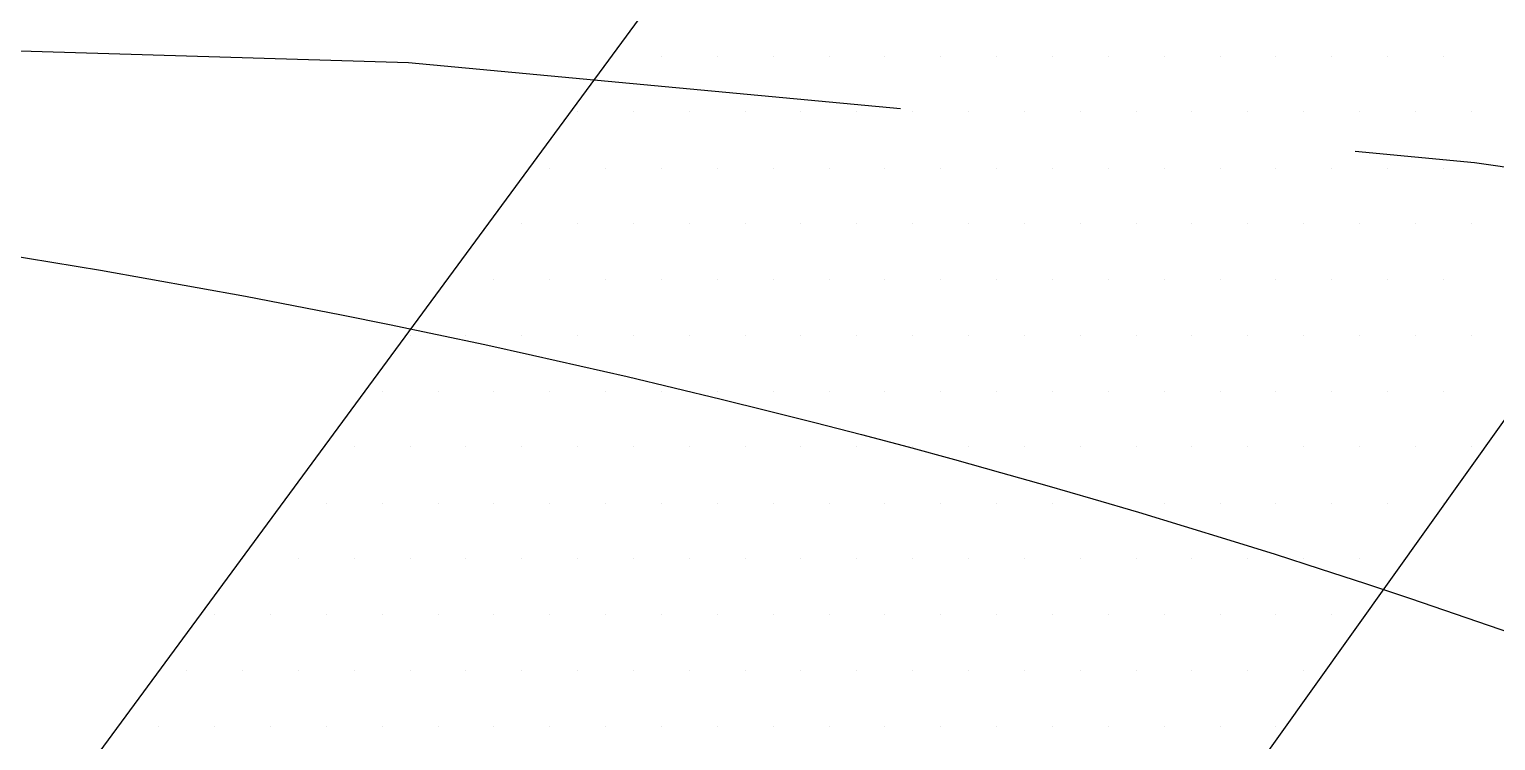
# Paper-space layout 'TOP_A1_00200_01-01-2017_MODELE' of a CAD drawing. Header units: millimetres. Extents: x -52 to 293, y -3 to 294.
# Drawn here: x 211.349 to 212.794, y 137.153 to 137.854 of the extents above; entities that cross this region are included whole.
import ezdxf

# ---------------------------------------------------------------- set-up
doc = ezdxf.new("R2010")
doc.units = ezdxf.units.MM
doc.header["$LTSCALE"] = 2
doc.linetypes.add('CACHEX2', pattern=[0.75, 0.5, -0.25])
for name, color, linetype in [('CALQUE_7', 4, 'Continuous'), ('CARTOUCHE', 7, 'Continuous'), ('rosace', 7, 'Continuous')]:
    doc.layers.add(name, color=color, linetype=linetype)

# ---------------------------------------------------------------- blocks, each defined once
blk = doc.blocks.new('A$C715108E3')
at = {"layer": 'CALQUE_7', "color": 131}
for p, q in [((-0.5622, -0.7635), (-0.5622, -0.7635)), ((-0.4796, -0.7635), (-0.4796, -0.7635)), ((-0.3883, -0.7635), (-0.3883, -0.7635)), ((-0.2963, -0.7635), (-0.2963, -0.7635)), ((-0.2043, -0.7635), (-0.2043, -0.7635)), ((-0.1124, -0.7635), (-0.1124, -0.7635)), ((-0.021, -0.7635), (-0.021, -0.7635)), ((0.0708, -0.7635), (0.0708, -0.7635)), ((0.1627, -0.7635), (0.1627, -0.7635)), ((0.2541, -0.7635), (0.2541, -0.7635)), ((0.346, -0.7635), (0.346, -0.7635)), ((0.438, -0.7635), (0.438, -0.7635)), ((0.5293, -0.7635), (0.5293, -0.7635)), ((0.6213, -0.7635), (0.6213, -0.7635)), ((0.7131, -0.7635), (0.7131, -0.7635)), ((0.8044, -0.7635), (0.8044, -0.7635)), ((-0.6293, -0.855), (-0.6293, -0.855)), ((-0.6172, -0.855), (-0.6172, -0.855)), ((-0.5255, -0.855), (-0.5255, -0.855)), ((-0.4339, -0.855), (-0.4339, -0.855)), ((-0.3418, -0.855), (-0.3418, -0.855)), ((-0.2508, -0.855), (-0.2508, -0.855)), ((-0.1587, -0.855), (-0.1587, -0.855)), ((-0.0667, -0.855), (-0.0667, -0.855)), ((0.0251, -0.855), (0.0251, -0.855)), ((0.1166, -0.855), (0.1166, -0.855)), ((0.2084, -0.855), (0.2084, -0.855)), ((0.3002, -0.855), (0.3002, -0.855)), ((0.3915, -0.855), (0.3915, -0.855)), ((0.4835, -0.855), (0.4835, -0.855)), ((0.5755, -0.855), (0.5755, -0.855)), ((0.6668, -0.855), (0.6668, -0.855)), ((0.7588, -0.855), (0.7588, -0.855)), ((0.8509, -0.855), (0.8509, -0.855)), ((-0.697, -0.9472), (-0.697, -0.9472)), ((-0.6634, -0.9472), (-0.6634, -0.9472)), ((-0.5712, -0.9472), (-0.5712, -0.9472)), ((-0.4796, -0.9472), (-0.4796, -0.9472)), ((-0.3883, -0.9472), (-0.3883, -0.9472)), ((-0.2963, -0.9472), (-0.2963, -0.9472)), ((-0.2043, -0.9472), (-0.2043, -0.9472)), ((-0.1124, -0.9472), (-0.1124, -0.9472)), ((-0.021, -0.9472), (-0.021, -0.9472)), ((0.0708, -0.9472), (0.0708, -0.9472)), ((0.1627, -0.9472), (0.1627, -0.9472)), ((0.2541, -0.9472), (0.2541, -0.9472)), ((0.346, -0.9472), (0.346, -0.9472)), ((0.438, -0.9472), (0.438, -0.9472)), ((0.5293, -0.9472), (0.5293, -0.9472)), ((0.6213, -0.9472), (0.6213, -0.9472)), ((0.7131, -0.9472), (0.7131, -0.9472)), ((0.8044, -0.9472), (0.8044, -0.9472)), ((-0.765, -1.0386), (-0.765, -1.0386)), ((-0.7088, -1.0386), (-0.7088, -1.0386)), ((-0.6172, -1.0386), (-0.6172, -1.0386)), ((-0.5255, -1.0386), (-0.5255, -1.0386)), ((-0.4339, -1.0386), (-0.4339, -1.0386)), ((-0.3418, -1.0386), (-0.3418, -1.0386)), ((-0.2508, -1.0386), (-0.2508, -1.0386)), ((-0.1587, -1.0386), (-0.1587, -1.0386)), ((-0.0667, -1.0386), (-0.0667, -1.0386)), ((0.0251, -1.0386), (0.0251, -1.0386)), ((0.1166, -1.0386), (0.1166, -1.0386)), ((0.2084, -1.0386), (0.2084, -1.0386)), ((0.3002, -1.0386), (0.3002, -1.0386)), ((0.3915, -1.0386), (0.3915, -1.0386)), ((0.4835, -1.0386), (0.4835, -1.0386)), ((0.5755, -1.0386), (0.5755, -1.0386)), ((0.6668, -1.0386), (0.6668, -1.0386)), ((0.7588, -1.0386), (0.7588, -1.0386)), ((0.8509, -1.0386), (0.8509, -1.0386)), ((-0.8323, -1.1301), (-0.8323, -1.1301)), ((-0.7549, -1.1301), (-0.7549, -1.1301)), ((-0.6634, -1.1301), (-0.6634, -1.1301)), ((-0.5712, -1.1301), (-0.5712, -1.1301)), ((-0.4796, -1.1301), (-0.4796, -1.1301)), ((-0.3883, -1.1301), (-0.3883, -1.1301)), ((-0.2963, -1.1301), (-0.2963, -1.1301)), ((-0.2043, -1.1301), (-0.2043, -1.1301)), ((-0.1124, -1.1301), (-0.1124, -1.1301)), ((-0.021, -1.1301), (-0.021, -1.1301)), ((0.0708, -1.1301), (0.0708, -1.1301)), ((0.1627, -1.1301), (0.1627, -1.1301)), ((0.2541, -1.1301), (0.2541, -1.1301)), ((0.346, -1.1301), (0.346, -1.1301)), ((0.438, -1.1301), (0.438, -1.1301)), ((0.5293, -1.1301), (0.5293, -1.1301)), ((0.6213, -1.1301), (0.6213, -1.1301)), ((0.7131, -1.1301), (0.7131, -1.1301)), ((0.8044, -1.1301), (0.8044, -1.1301)), ((-0.9, -1.2223), (-0.9, -1.2223)), ((-0.8921, -1.2223), (-0.8921, -1.2223)), ((-0.8008, -1.2223), (-0.8008, -1.2223)), ((-0.7088, -1.2223), (-0.7088, -1.2223)), ((-0.6172, -1.2223), (-0.6172, -1.2223)), ((-0.5255, -1.2223), (-0.5255, -1.2223)), ((-0.4339, -1.2223), (-0.4339, -1.2223)), ((-0.3418, -1.2223), (-0.3418, -1.2223)), ((-0.2508, -1.2223), (-0.2508, -1.2223)), ((-0.1587, -1.2223), (-0.1587, -1.2223)), ((-0.0667, -1.2223), (-0.0667, -1.2223)), ((0.0251, -1.2223), (0.0251, -1.2223)), ((0.1166, -1.2223), (0.1166, -1.2223)), ((0.2084, -1.2223), (0.2084, -1.2223)), ((0.3002, -1.2223), (0.3002, -1.2223)), ((0.3915, -1.2223), (0.3915, -1.2223)), ((0.4835, -1.2223), (0.4835, -1.2223)), ((0.5755, -1.2223), (0.5755, -1.2223)), ((0.6668, -1.2223), (0.6668, -1.2223)), ((0.7588, -1.2223), (0.7588, -1.2223)), ((0.8509, -1.2223), (0.8509, -1.2223)), ((-0.9672, -1.3138), (-0.9672, -1.3138)), ((-0.9386, -1.3138), (-0.9386, -1.3138)), ((-0.8465, -1.3138), (-0.8465, -1.3138)), ((-0.7549, -1.3138), (-0.7549, -1.3138)), ((-0.6634, -1.3138), (-0.6634, -1.3138)), ((-0.5712, -1.3138), (-0.5712, -1.3138)), ((-0.4796, -1.3138), (-0.4796, -1.3138)), ((-0.3883, -1.3138), (-0.3883, -1.3138)), ((-0.2963, -1.3138), (-0.2963, -1.3138)), ((-0.2043, -1.3138), (-0.2043, -1.3138)), ((-0.1124, -1.3138), (-0.1124, -1.3138)), ((-0.021, -1.3138), (-0.021, -1.3138)), ((0.0708, -1.3138), (0.0708, -1.3138)), ((0.1627, -1.3138), (0.1627, -1.3138)), ((0.2541, -1.3138), (0.2541, -1.3138)), ((0.346, -1.3138), (0.346, -1.3138)), ((0.438, -1.3138), (0.438, -1.3138)), ((0.5293, -1.3138), (0.5293, -1.3138)), ((0.6213, -1.3138), (0.6213, -1.3138)), ((0.7131, -1.3138), (0.7131, -1.3138)), ((0.8044, -1.3138), (0.8044, -1.3138)), ((-1.0353, -1.4052), (-1.0353, -1.4052)), ((-0.9841, -1.4052), (-0.9841, -1.4052)), ((-0.8921, -1.4052), (-0.8921, -1.4052)), ((-0.8008, -1.4052), (-0.8008, -1.4052)), ((-0.7088, -1.4052), (-0.7088, -1.4052)), ((-0.6172, -1.4052), (-0.6172, -1.4052)), ((-0.5255, -1.4052), (-0.5255, -1.4052)), ((-0.4339, -1.4052), (-0.4339, -1.4052)), ((-0.3418, -1.4052), (-0.3418, -1.4052)), ((-0.2508, -1.4052), (-0.2508, -1.4052)), ((-0.1587, -1.4052), (-0.1587, -1.4052)), ((-0.0667, -1.4052), (-0.0667, -1.4052)), ((0.0251, -1.4052), (0.0251, -1.4052)), ((0.1166, -1.4052), (0.1166, -1.4052)), ((0.2084, -1.4052), (0.2084, -1.4052)), ((0.3002, -1.4052), (0.3002, -1.4052)), ((0.3915, -1.4052), (0.3915, -1.4052)), ((0.4835, -1.4052), (0.4835, -1.4052)), ((0.5755, -1.4052), (0.5755, -1.4052)), ((0.6668, -1.4052), (0.6668, -1.4052)), ((0.7588, -1.4052), (0.7588, -1.4052)), ((0.8509, -1.4052), (0.8509, -1.4052)), ((-1.1027, -1.4974), (-1.1027, -1.4974)), ((-1.0296, -1.4974), (-1.0296, -1.4974)), ((-0.9386, -1.4974), (-0.9386, -1.4974)), ((-0.8465, -1.4974), (-0.8465, -1.4974)), ((-0.7549, -1.4974), (-0.7549, -1.4974)), ((-0.6634, -1.4974), (-0.6634, -1.4974)), ((-0.5712, -1.4974), (-0.5712, -1.4974)), ((-0.4796, -1.4974), (-0.4796, -1.4974)), ((-0.3883, -1.4974), (-0.3883, -1.4974)), ((-0.2963, -1.4974), (-0.2963, -1.4974)), ((-0.2043, -1.4974), (-0.2043, -1.4974)), ((-0.1124, -1.4974), (-0.1124, -1.4974)), ((-0.021, -1.4974), (-0.021, -1.4974)), ((0.0708, -1.4974), (0.0708, -1.4974)), ((0.1627, -1.4974), (0.1627, -1.4974)), ((0.2541, -1.4974), (0.2541, -1.4974)), ((0.346, -1.4974), (0.346, -1.4974)), ((0.438, -1.4974), (0.438, -1.4974)), ((0.5293, -1.4974), (0.5293, -1.4974)), ((0.6213, -1.4974), (0.6213, -1.4974)), ((0.7131, -1.4974), (0.7131, -1.4974)), ((0.8044, -1.4974), (0.8044, -1.4974)), ((-1.1702, -1.5889), (-1.1702, -1.5889)), ((-1.1674, -1.5889), (-1.1674, -1.5889)), ((-1.0761, -1.5889), (-1.0761, -1.5889)), ((-0.9841, -1.5889), (-0.9841, -1.5889)), ((-0.8921, -1.5889), (-0.8921, -1.5889)), ((-0.8008, -1.5889), (-0.8008, -1.5889)), ((-0.7088, -1.5889), (-0.7088, -1.5889)), ((-0.6172, -1.5889), (-0.6172, -1.5889)), ((-0.5255, -1.5889), (-0.5255, -1.5889)), ((-0.4339, -1.5889), (-0.4339, -1.5889)), ((-0.3418, -1.5889), (-0.3418, -1.5889)), ((-0.2508, -1.5889), (-0.2508, -1.5889)), ((-0.1587, -1.5889), (-0.1587, -1.5889)), ((-0.0667, -1.5889), (-0.0667, -1.5889)), ((0.0251, -1.5889), (0.0251, -1.5889)), ((0.1166, -1.5889), (0.1166, -1.5889)), ((0.2084, -1.5889), (0.2084, -1.5889)), ((0.3002, -1.5889), (0.3002, -1.5889)), ((0.3915, -1.5889), (0.3915, -1.5889)), ((0.4835, -1.5889), (0.4835, -1.5889)), ((0.5755, -1.5889), (0.5755, -1.5889)), ((0.6668, -1.5889), (0.6668, -1.5889)), ((-1.2377, -1.6803), (-1.2377, -1.6803)), ((-1.2137, -1.6803), (-1.2137, -1.6803)), ((-1.1217, -1.6803), (-1.1217, -1.6803)), ((-1.0296, -1.6803), (-1.0296, -1.6803)), ((-0.9386, -1.6803), (-0.9386, -1.6803)), ((-0.8465, -1.6803), (-0.8465, -1.6803)), ((-0.7549, -1.6803), (-0.7549, -1.6803)), ((-0.6634, -1.6803), (-0.6634, -1.6803)), ((-0.5712, -1.6803), (-0.5712, -1.6803)), ((-0.4796, -1.6803), (-0.4796, -1.6803)), ((-0.3883, -1.6803), (-0.3883, -1.6803)), ((-0.2963, -1.6803), (-0.2963, -1.6803)), ((-0.2043, -1.6803), (-0.2043, -1.6803)), ((-0.1124, -1.6803), (-0.1124, -1.6803)), ((-0.021, -1.6803), (-0.021, -1.6803)), ((0.0708, -1.6803), (0.0708, -1.6803)), ((0.1627, -1.6803), (0.1627, -1.6803)), ((0.2541, -1.6803), (0.2541, -1.6803)), ((0.346, -1.6803), (0.346, -1.6803)), ((0.438, -1.6803), (0.438, -1.6803)), ((0.5293, -1.6803), (0.5293, -1.6803)), ((0.6213, -1.6803), (0.6213, -1.6803)), ((-1.3055, -1.7729), (-1.3055, -1.7729)), ((-1.2594, -1.7729), (-1.2594, -1.7729)), ((-1.1674, -1.7729), (-1.1674, -1.7729)), ((-1.0761, -1.7729), (-1.0761, -1.7729)), ((-0.9841, -1.7729), (-0.9841, -1.7729)), ((-0.8921, -1.7729), (-0.8921, -1.7729)), ((-0.8008, -1.7729), (-0.8008, -1.7729)), ((-0.7088, -1.7729), (-0.7088, -1.7729)), ((-0.6172, -1.7729), (-0.6172, -1.7729)), ((-0.5255, -1.7729), (-0.5255, -1.7729)), ((-0.4339, -1.7729), (-0.4339, -1.7729)), ((-0.3418, -1.7729), (-0.3418, -1.7729)), ((-0.2508, -1.7729), (-0.2508, -1.7729)), ((-0.1587, -1.7729), (-0.1587, -1.7729)), ((-0.0667, -1.7729), (-0.0667, -1.7729)), ((0.0251, -1.7729), (0.0251, -1.7729)), ((0.1166, -1.7729), (0.1166, -1.7729)), ((0.2084, -1.7729), (0.2084, -1.7729)), ((0.3002, -1.7729), (0.3002, -1.7729)), ((0.3915, -1.7729), (0.3915, -1.7729)), ((0.4835, -1.7729), (0.4835, -1.7729)), ((0.5755, -1.7729), (0.5755, -1.7729)), ((-1.373, -1.864), (-1.373, -1.864)), ((-1.305, -1.864), (-1.305, -1.864)), ((-1.2137, -1.864), (-1.2137, -1.864)), ((-1.1217, -1.864), (-1.1217, -1.864)), ((-1.0296, -1.864), (-1.0296, -1.864)), ((-0.9386, -1.864), (-0.9386, -1.864)), ((-0.8465, -1.864), (-0.8465, -1.864)), ((-0.7549, -1.864), (-0.7549, -1.864)), ((-0.6634, -1.864), (-0.6634, -1.864)), ((-0.5712, -1.864), (-0.5712, -1.864)), ((-0.4796, -1.864), (-0.4796, -1.864)), ((-0.3883, -1.864), (-0.3883, -1.864)), ((-0.2963, -1.864), (-0.2963, -1.864)), ((-0.2043, -1.864), (-0.2043, -1.864)), ((-0.1124, -1.864), (-0.1124, -1.864)), ((-0.021, -1.864), (-0.021, -1.864)), ((0.0708, -1.864), (0.0708, -1.864)), ((0.1627, -1.864), (0.1627, -1.864)), ((0.2541, -1.864), (0.2541, -1.864)), ((0.346, -1.864), (0.346, -1.864)), ((0.438, -1.864), (0.438, -1.864)), ((0.5293, -1.864), (0.5293, -1.864))]:
    blk.add_line(p, q, dxfattribs=at)
blk.add_lwpolyline([(-1.5572, -4.8561), (4.8497, -5.4935), (3.9051, -3.7588), (-0.4601, -3.2749), (1.2763, -0.8417), (0, 0), (-1.7101, -2.322)], dxfattribs=at)
blk = doc.blocks.new('A$C581E6685')
at = {"layer": 'rosace', "color": 32, "linetype": 'CACHEX2', "ltscale": 1.5}
blk.add_ellipse((-38.0538, 23.8138), major_axis=(-19.0311, -3.534), ratio=0.590567, dxfattribs=at)
at = {"layer": 'rosace', "color": 32}
blk.add_ellipse((-37.6144, 23.8499), major_axis=(-13.5768, -4.2839), ratio=0.791971, dxfattribs=at)
at = {"layer": 'CARTOUCHE'}
blk.add_blockref('A$C715108E3', (-31.6739, 36.3189), dxfattribs=at)

psp = doc.layouts.new('TOP_A1_00200_01-01-2017_MODELE')

# ---------------------------------------------------------------- linework, layer by layer
at = {"layer": 'CARTOUCHE'}
psp.add_rational_spline([(193.9931, 140.7359), (193.9931, 129.8447), (193.9931, 118.9535), (193.9931, 115.1135), (197.8331, 115.1135), (243.3724, 115.1135), (288.9116, 115.1135), (292.7516, 115.1135), (292.7516, 118.9535), (292.7516, 129.8447), (292.7516, 140.7359), (292.7516, 144.5759), (288.9116, 144.5759), (243.3724, 144.5759), (197.8331, 144.5759), (193.9931, 144.5759), (193.9931, 140.7359)], [1, 1, 1, 0.707106781187, 1, 1, 1, 0.707106781187, 1, 1, 1, 0.707106781187, 1, 1, 1, 0.707106781187, 1], degree=2, knots=[0, 0, 0, 1, 1, 2.570796, 2.570796, 3.570796, 3.570796, 5.141593, 5.141593, 6.141593, 6.141593, 7.712389, 7.712389, 8.712389, 8.712389, 10.283185, 10.283185, 10.283185], dxfattribs=at)

# ---------------------------------------------------------------- block references
at = {"layer": 'CARTOUCHE', "xscale": 0.6, "yscale": 0.6, "zscale": 0.6}
psp.add_blockref('A$C581E6685', (231.2638, 116.4941), dxfattribs=at)

doc.saveas('drawing.dxf')
